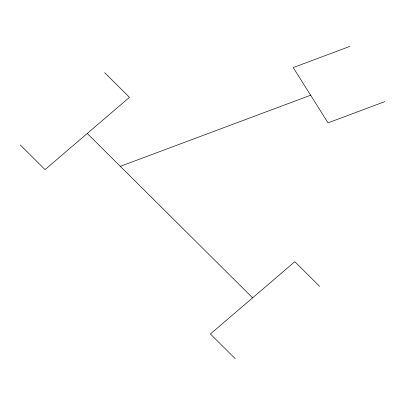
<?xml version="1.0" encoding="UTF-8"?>
<svg xmlns="http://www.w3.org/2000/svg" width="405" height="405" viewBox="0 0 405 405"><rect width="100%" height="100%" fill="white"/><g stroke="black" fill="none" stroke-linecap="round" stroke-linejoin="round"><path stroke-width="0.61" d="M349.94 46.372L293.23 67.569L328.04 122.862L384.75 101.665M120.331 166.344L310.635 95.216M104.672 72.687L129.473 97.342L45.051 169.604L20.25 144.95M319.616 286.36L294.815 261.706L210.392 333.973L235.194 358.627M87.262 133.473L252.604 297.837"/></g></svg>
